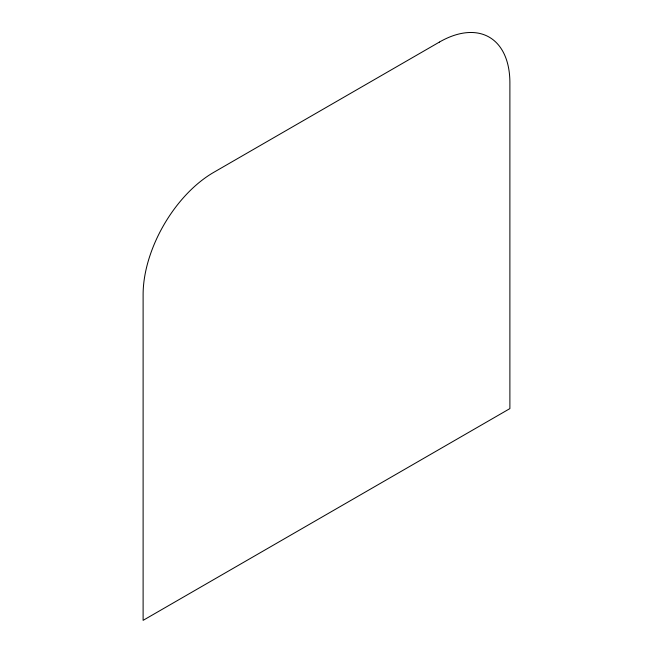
<?xml version="1.0" encoding="UTF-8"?>
<svg xmlns="http://www.w3.org/2000/svg" width="653" height="653" viewBox="0 0 653 653"><rect width="100%" height="100%" fill="white"/><g stroke="black" fill="none" stroke-linecap="round" stroke-linejoin="round"><path stroke-width="0.98" d="M439.355 42.102L213.645 172.408A99.746 57.586 -60 0 0 143.113 294.576L143.113 620.35L509.887 408.598L509.887 82.825A99.746 57.586 -60 0 0 439.355 42.102"/></g></svg>
